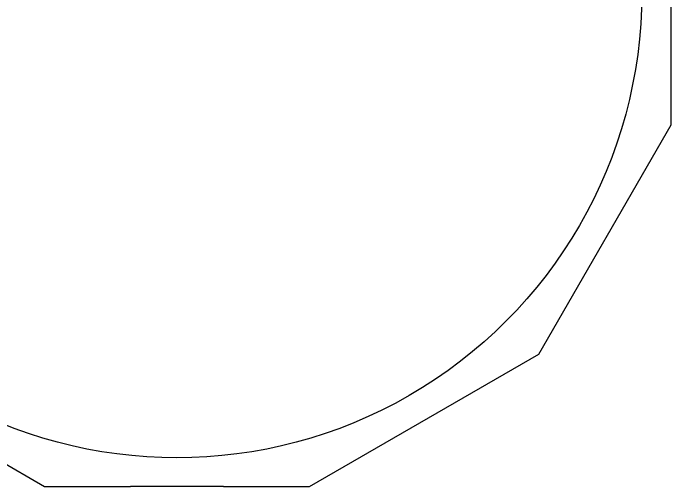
# Model space of a CAD drawing. Extents: x 5.1 to 68.9, y 5.1 to 68.9.
# Drawn here: x 26.45 to 68.88, y 5.13 to 35.7 of the extents above; entities that cross this region are included whole.
import ezdxf

# ---------------------------------------------------------------- set-up
doc = ezdxf.new("R2010")
doc.units = 0
doc.layers.add('View004', color=7, linetype='CONTINUOUS')

msp = doc.modelspace()

# ---------------------------------------------------------------- linework, layer by layer
at = {"layer": 'View004', "color": 7}
for p, q in [((68.884292, 45.548889), (68.884292, 28.466889)), ((68.884292, 28.466889), (60.343293, 13.673389)), ((28.467293, 5.13229), (13.673294, 13.673389)), ((60.343293, 13.673389), (45.549293, 5.13229)), ((34.006293, 5.13229), (28.467293, 5.13229)), ((34.006293, 5.13229), (34.008409, 5.1488)), ((40.008294, 5.148789), (34.008293, 5.148789)), ((40.010292, 5.13229), (40.008175, 5.1488)), ((45.549293, 5.13229), (40.010292, 5.13229))]:
    msp.add_line(p, q, dxfattribs=at)
at = {"layer": 'View004', "color": 3}
for points in [[(67.008293, 37.008092), (67.008293, 26.290125), (61.290325, 16.386314), (52.008293, 11.027331)], [(52.008293, 11.027331), (42.726261, 5.668347), (31.290326, 5.668347), (22.008294, 11.027331)]]:
    msp.add_open_spline(points, degree=3, dxfattribs=at)

doc.saveas('drawing.dxf')
